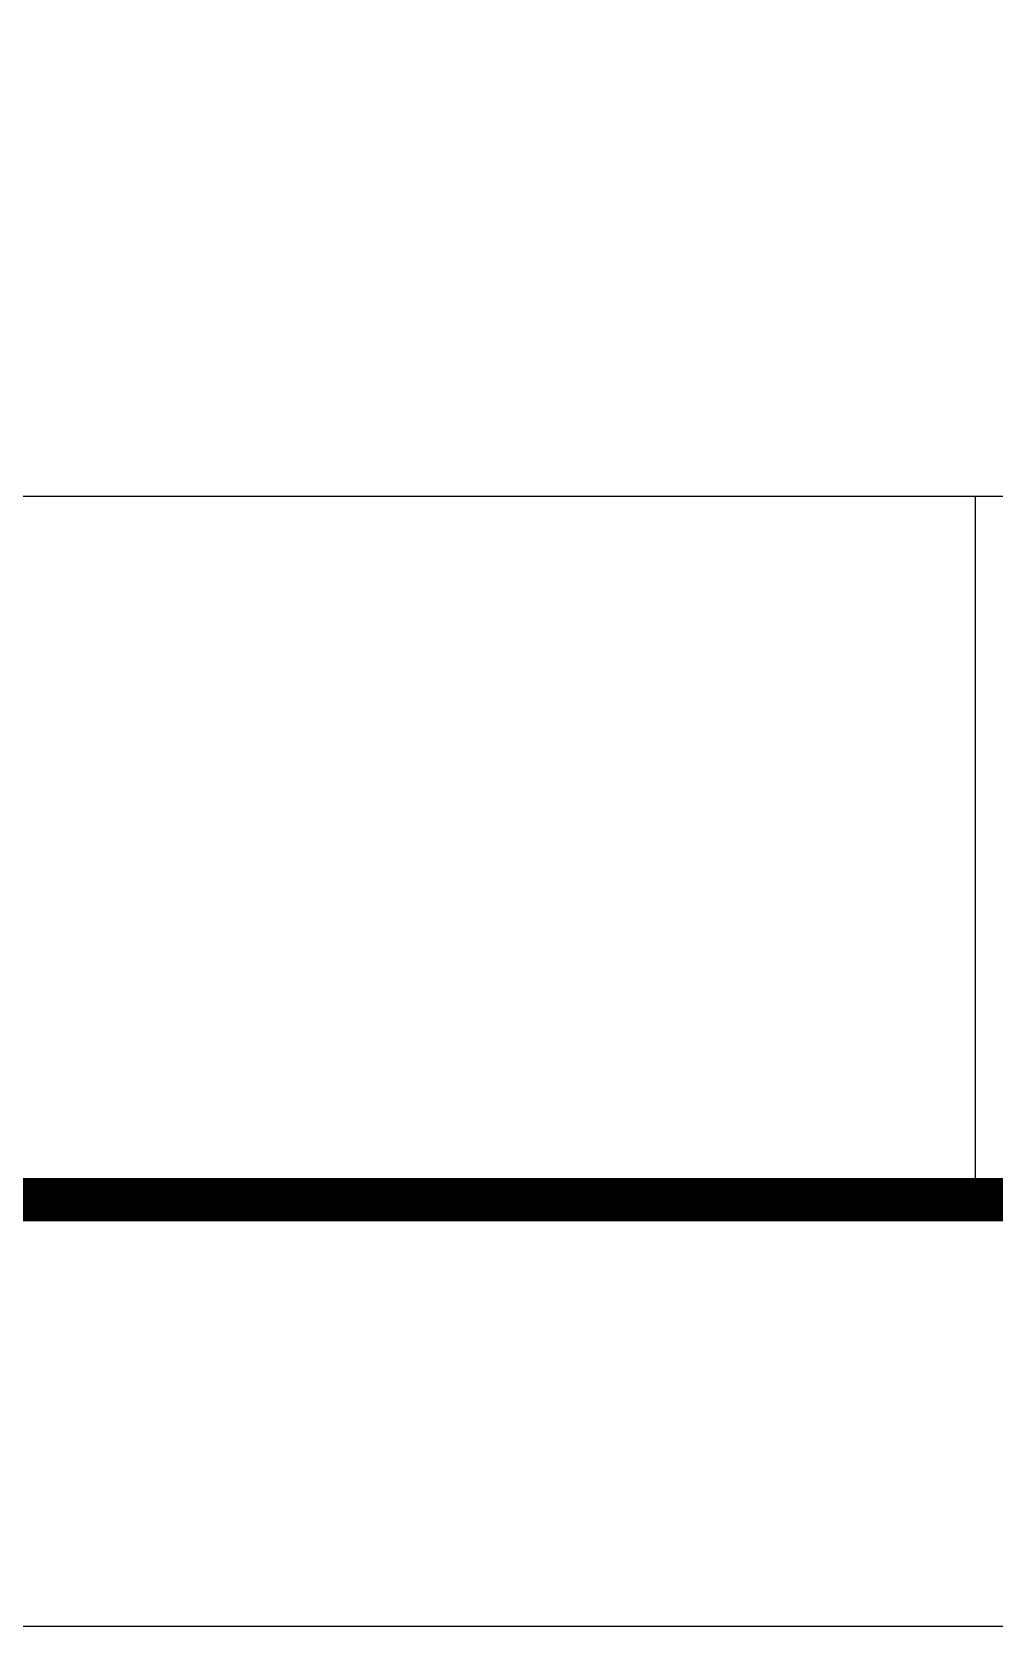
# Model space of a CAD drawing. Header units: millimetres. Extents: x 10297564 to 11610295, y -9287743 to -8409454.
# Drawn here: x 10849522 to 10853234, y -9287743 to -9281592 of the extents above; entities that cross this region are included whole.
import ezdxf

# ---------------------------------------------------------------- set-up
doc = ezdxf.new("R2010")
doc.units = ezdxf.units.MM
doc.header["$LTSCALE"] = 100
for name, color, linetype in [('_도곽_마크', 7, 'Continuous'), ('BOX', 7, 'Continuous'), ('BOX_Def', 8, 'Continuous')]:
    doc.layers.add(name, color=color, linetype=linetype)
doc.layers.add('TITLE', color=7, linetype='Continuous', lineweight=0)

# ---------------------------------------------------------------- blocks, each defined once
blk = doc.blocks.new('A$C78AD5415')
at = {"layer": '_도곽_마크'}
for points in [[(280, 53), (160, 53)], [(280, 53), (280, 21)], [(400, 53), (280, 53)], [(40, 21), (811, 21)]]:
    blk.add_lwpolyline(points, dxfattribs=at)
at = {"layer": 'BOX', "const_width": 2}
blk.add_lwpolyline([(40, 20), (40, 574), (811, 574), (811, 20)], close=True, dxfattribs=at)
at = {"layer": 'BOX_Def'}
blk.add_lwpolyline([(0, 0), (841, 0), (841, 594), (0, 594)], close=True, dxfattribs=at)

msp = doc.modelspace()

# ---------------------------------------------------------------- block references
at = {"layer": 'TITLE', "color": 4, "xscale": 82.22579135756152, "yscale": 82.22579135756152, "zscale": 82.22579135756152}
msp.add_blockref('A$C78AD5415', (10830137.6, -9287743.3), dxfattribs=at)

doc.saveas('drawing.dxf')
